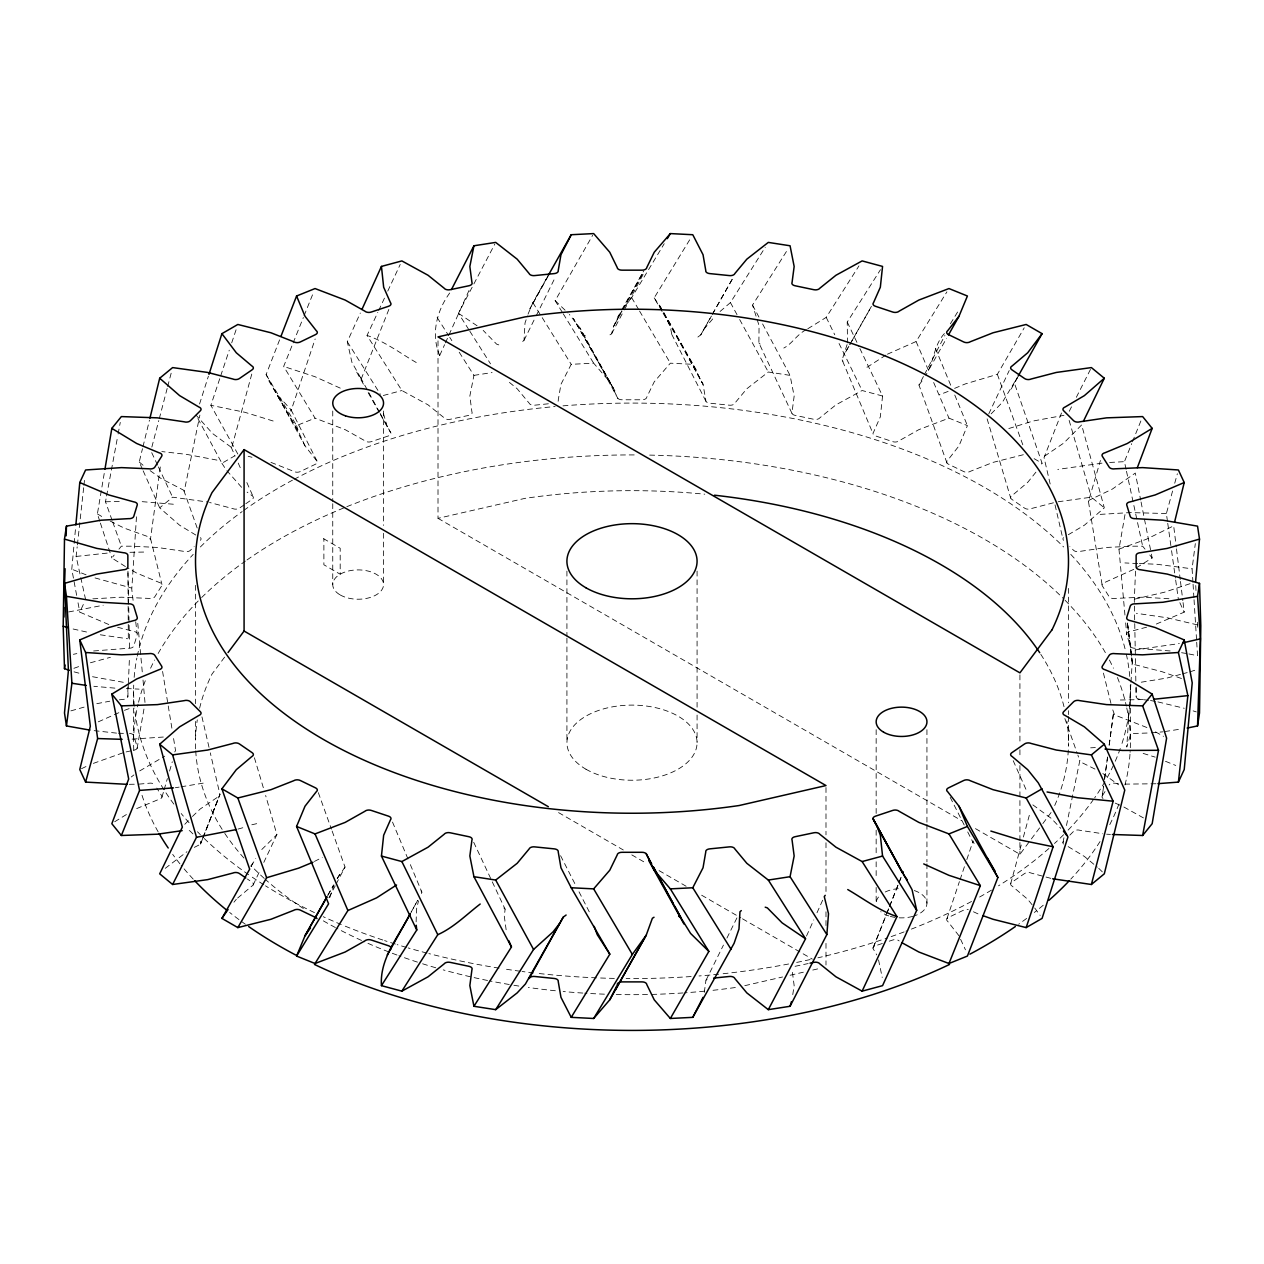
<?xml version="1.0" encoding="UTF-8"?>
<svg xmlns="http://www.w3.org/2000/svg" width="1264" height="1264" viewBox="0 0 1264 1264"><rect width="100%" height="100%" fill="white"/><g stroke="black" fill="none" stroke-linecap="round" stroke-linejoin="round"><path stroke-width="0.75" stroke-dasharray="5 3.75" d="M859.852 348.469L882.556 396.011L880.344 416.82L873.55 432.209A4.693 2.718 0 0 0 875.446 435.89L892.7 441.642A4.693 2.718 0 0 0 899.162 440.741L918.849 429.649L948.964 418.147L967.418 425.605L958.981 445.876L947.668 460.349A4.693 2.718 0 0 0 948.427 464.172L963.689 471.551A4.693 2.718 0 0 0 970.325 471.33L993.046 462.387L1024.44 454.44M416.125 921.851L416.52 909.164L418.526 900.805M847.48 342.907L847.243 322.051L880.471 269.69M119.369 699.829L123.287 699.371A4.693 2.718 0 0 0 127.854 696.575L128.328 684.835M128.407 682.876L129.449 657.438M1135.514 571.138L1134.298 600.495L1135.878 682.86M136.48 516.802L131.772 589.387L133.384 602.723M1130.838 684.266L1126.761 747.04L1130.221 735.711A4.693 2.718 0 0 1 1135.546 733.42L1149.418 732.962M1130.964 682.291L1132.228 662.684L1127.441 623.089M110.221 521.068L123.951 528.004L149.389 537.137L150.384 539.791L160.623 464.536M279.581 339.874L266.119 374.602L276.911 394.479L291.036 409.726L290.91 411.132L315.163 338.989M522.711 341.47L524.039 340.285L525.018 322.999L527.451 315.889M974.086 843.578L973.09 840.923L965.633 863.122M76.646 595.344L71.779 569.211L75.682 526.835M85.604 599.578L76.124 556.444L77.167 546.838M77.388 544.91L83.708 487.272M83.914 485.344L84.546 479.577M1192.947 582.325L1192.094 568.816L1195.317 543.599M1103.014 798.469A4.693 2.718 0 0 1 1102.334 795.783L1103.646 786.082L1102.05 797.173M1104.704 778.308L1107.58 756.946M1109.16 745.286L1113.616 712.28L1108.97 746.692M1104.452 779.698L1107.643 756.393M792.765 994.61L794.155 985.588L792.086 969.741M99.793 521.242L97.391 513.911L104.612 471.14M137.097 748.446L144.033 708.63M1124.96 615.062L1118.972 549.129L1125.576 511.209M449.7 293.011C436.665 310.897 430.661 334.549 439.73 355.453L438.782 356.748M112.101 520.278L105.497 501.761L106.223 497.89M106.571 495.962L117.757 435.938M118.105 434.01L120.27 422.381M944.398 333.57C933.48 345.388 934.159 362.136 925.769 375.234M197.168 528.004L184.181 491.443L199.886 415.098M1062.929 842.693L1064.114 836.958M1066.468 825.518L1079.819 760.612L1077.876 755.129M847.085 344.566L842.124 359.908L872.982 433.568M142.374 469.055L139.23 462.008L142.484 448.688M142.958 446.777L149.468 420.122M704.285 992.351L705.77 981.559A4.693 2.718 0 0 1 709.736 978.478M151.854 447.077L158.774 420.58M159.28 418.684L167.18 388.411M167.67 386.515L171.635 371.363M251.773 374.065L231.454 448.594L231.154 447.203L212.668 433.599L196.046 415.098M1010.71 883.583L1021.375 844.463M1023.398 837.005L1030.002 812.784M1167.478 521.353L1166.372 513.532L1172.644 490.811M1174.73 483.227L1177.353 473.763M203.172 837.337L219.952 794.456L200.502 844.052L219.952 794.456L210.298 752.838M421.481 893.537L421.876 892.163L409.078 861.606M1061.507 412.98L1044.048 457.6L1050.194 484.096M161.95 797.173L163.577 791.596M164.115 789.731L167.385 778.545M169.566 771.087L172.299 761.781M1102.05 584.489L1088.446 501.476L1100.423 460.475M459.211 352.229L473.937 375.376L469.845 396.074L471.914 411.922A4.693 2.718 0 0 1 468.928 415.35L450.221 419.285A4.693 2.718 0 0 1 444.106 417.768L428.054 404.859L401.873 390.513L367.034 335.45L377.81 312.382M199.57 403.99L208.386 376.23M237.837 454.06L210.867 405.302L220.062 377.746M220.679 375.898L229.258 350.191M231.707 342.844L236.621 328.15M946.973 918.628L959.408 881.624M960.04 879.776L965.001 864.971M329.825 897.487L334.028 885.037M528.052 314.12L532.887 302.665L547.265 277.179M201.071 842.693L202.477 839.122M609.975 334.834L611.618 333.807L613.451 326.697L620.656 311.781M873.677 946.736L888.829 908.389M889.556 906.557L902.022 875.02M388.854 309.427L360.73 380.211L361.267 378.837L351.945 362.405L347.3 341.738L360.303 313.045M872.982 948.095L886.048 915.231M886.775 913.398L888.94 907.915M889.666 906.098L898.372 884.184M899.099 882.367L902.006 875.051M380.18 413.407L390.45 432.209A4.693 2.718 0 0 1 388.554 435.89L371.3 441.642A4.693 2.718 0 0 1 364.838 440.741L345.151 429.649L315.036 418.147L283.657 366.434L292.411 344.693M293.137 342.892L303.36 317.533M304.087 315.716L313.583 292.174M1126.082 469.339L1124.423 461.66L1131.707 443.632M1132.433 441.831L1141.187 420.185M439.73 355.453L444.58 344.693M445.386 342.892L470.429 287.307M806.495 936.071L813.763 919.923M817.002 912.75L823.464 898.404M108.799 624.527L79.774 612.139L84.151 602.707M378.647 310.612L384.446 298.178M387.764 291.083L400.214 264.46M253.148 884.99L260.526 869.348M263.797 862.411L276.895 834.619L265.645 795.483M988.732 413.976L1009.209 370.557M524.039 340.285L535.336 317.485M536.205 315.731L555.338 277.164M706.055 980.153L723.45 945.093M726.926 938.078L738.223 915.294M1069.265 411.29L1071.919 406.044M1076.343 397.307L1090.5 369.325M251.22 866.124L255.77 858.556M991.15 413.849L1002.226 402.521L1017.093 377.904L1014.328 382.897L1042.089 463.272L1040.177 466.242M328.924 897.803L335.197 885.843M336.082 884.136L345.025 867.041L332.116 831.001M946.973 463.035L918.975 385.014L923.447 376.467M924.332 374.76L944.903 335.466M468.802 329.604L458.453 313.298L494.793 244.142M611.618 333.807L623.421 311.592M624.321 309.885L644.277 272.297M621.809 311.355L613.451 326.697L621.983 311.118M622.741 309.648L643.186 272.108M697.886 337.046L700.762 334.897L711.49 315.779M622.931 309.38L643.803 271.286M1011.216 388.996L1017.757 377.083M547.754 276.453L529.885 308.779L548.149 276.058M411.132 912.181L417.72 900.316L411.021 912.292M250.904 866.425L252.784 863.075M337.33 878.433L345.025 867.041M327.724 895.465L333.412 885.385M337.188 878.654L340.032 873.614M621.619 310.075L643.676 270.954M327.945 895.117L333.68 884.958M700.762 334.897L711.427 316.063M712.39 314.341L732.741 278.38M929.372 368.804L946.562 338.31M712.454 314.072L732.757 278.317M848.902 346.178L845.063 352.94L850.767 342.876M849.866 344.487L870.991 307.278M851.715 341.201L871.654 305.967M562.243 312.176L555.149 300.658L592.69 235.262M954.62 388.364L965.301 383.924L997.359 374.334L1024.235 327.803M624.843 306.362L631.652 297.64L664.232 243.699M174.748 751.922L175.554 750.595L173.342 737.086M662.099 311.513L654.183 297.893L690.76 238.043M918.975 385.014L923.968 378.442M1088.446 501.476L1089.252 500.149L1112.304 489.105L1135.309 473.052L1140.681 500.07M950.402 323.774L959.408 309.08M882.556 396.011L862.127 390.513L835.946 404.859L819.894 417.768A4.693 2.718 0 0 1 813.779 419.285L795.072 415.35A4.693 2.718 0 0 1 792.086 411.922L794.155 396.074L790.063 375.376L768.307 372.011L746.834 388.759L734.905 403.074A4.693 2.718 0 0 1 729.344 405.191L709.736 403.184A4.693 2.718 0 0 1 705.77 400.103L703.037 384.303L692.783 364.316L670.347 363.179L654.231 381.839L646.789 397.133A4.693 2.718 0 0 1 641.954 399.772L622.046 399.772A4.693 2.718 0 0 1 617.211 397.133L609.769 381.839L593.653 363.179L571.217 364.316L560.963 384.303L558.23 400.103A4.693 2.718 0 0 1 557.945 401.51M887.423 354.189L916.1 341.533L946.91 291.858M720.085 311.465L730.434 302.586L765.241 247.286M1102.334 795.783L1106.237 789.605M791.943 413.328L758.89 342.892L759.064 325.591L752.538 305.098L787.978 249.071M807.791 328.751L826.214 317.375L858.951 265.898M617.78 316.885L623.831 307.863M224.597 657.169L211.989 674.091A436.491 252.01 0 0 0 199.601 708.251M975.46 828.631L1019.922 854.29L1030.239 840.465M1031.377 838.933L1041.694 825.092M1042.847 823.559L1052.011 811.251M703.764 329.398L714.887 316.427M233.951 902.212L236.305 899.289M1035.927 472.151L1027.695 482.374L1012.195 495.504A4.693 2.718 0 0 0 1011.8 499.327L1024.598 508.144A4.693 2.718 0 0 0 1031.203 508.586L1056.277 502.045M125.405 566.556L111.832 557.961L114.218 555.022M118.974 549.129L121.36 546.174L132.372 546.206L157.384 547.454L184.054 551.373A4.693 2.718 0 0 0 190.422 550.282L194.15 546.538M184.797 824.302L191.117 817.729M261.774 849.534L276.895 834.619M1118.972 549.129L1146.179 539.349L1173.671 525.84L1176.263 546.933M1069.85 835.125L1073.578 831.38A4.693 2.718 0 0 1 1079.946 830.29L1102.793 833.75M1044.443 456.225L1063.814 443.032L1081.652 424.909L1104.309 507.844L1084.386 525.224L1065.157 536.584M192.412 816.481L200.186 809.023L219.557 795.846M237.632 898.056L251.805 886.159A4.693 2.718 0 0 0 252.2 882.335L247.396 879.033M165.252 868.336L186.946 851.731M195.841 535.051L179.614 525.224L159.691 507.844L172.615 497.179L207.723 502.045M131.298 776.965L133.921 774.911M1134.709 599.12L1164.444 592.216L1191.92 583.067M244.205 504.842L239.402 508.144A4.693 2.718 0 0 1 232.797 508.586L209.54 502.472M245.801 503.736L252.2 499.327A4.693 2.718 0 0 0 251.805 495.504L247.128 492.123M114.676 821.758L127.016 814.174M1151.409 554.106L1152.168 557.961L1135.372 568.421M139.719 770.914L164.731 756.172M806.29 329.746C797.331 333.901 792.228 343.792 783.806 348.042M885.89 355.105L867.436 367.066L865.113 367.492M1133.761 569.353L1104.973 582.356A4.693 2.718 0 0 0 1102.334 585.88L1109.144 596.687A4.693 2.718 0 0 0 1115.085 598.409L1142.53 597.208L1171.159 598.852M197.895 418.542L221.911 463.272L234.662 455.909M948.111 391.413L939.326 394.779M314.42 861.432L322.257 857.466M194.34 847.37L198.843 845.079A4.693 2.718 0 0 0 200.376 841.35M1135.167 649.917L1179.312 643.566M81.465 768.717L86.552 766.268M1183.057 602.549L1184.226 612.139L1155.201 624.527M98.292 721.839L122.782 710.937M136.686 808.581L159.027 799.306A4.693 2.718 0 0 0 161.666 795.783L156.799 788.072M93.378 763.377L124.267 752.349M266.119 374.602L296.582 425.605L315.036 418.147M73.912 668.293L81.244 665.717M1008.814 428.528L1033.051 421.023L1063.94 415.319M251.82 824.776L259.784 822.959M124.425 710.336L131.045 707.935M143.669 552.068L129.165 552.305M1120.331 700.003L1144.584 699.545M882.351 943.481L875.446 945.772A4.693 2.718 0 0 0 873.55 949.454L876.742 954.92M889.256 941.174L892.7 940.021A4.693 2.718 0 0 1 899.162 940.922M70.879 710.874L85.431 706.734M1189.945 671.848L1197.909 669.225M90.408 662.778L110.395 657.312M1146.606 627.197L1130.411 631.415A4.693 2.718 0 0 0 1126.761 634.623L1130.221 645.951A4.693 2.718 0 0 0 1135.546 648.242L1170.385 650.976M237.98 829.089L244.995 827.13M383.308 395.506L401.873 390.513M1180.465 674.407L1167.193 677.994L1140.713 682.291M1182.361 673.902L1188.049 672.353M68.683 611.95L103.19 605.251M438.008 340.853L438.008 518.335L524.876 498.379A436.491 252.01 0 0 1 704.743 494.192M744.796 985.667L782.558 976.977M790.111 975.255L803.335 972.206M812.768 970.041L820.32 968.303M126.131 751.922L131.725 750.658M173.342 504.225L141.6 501.618M1090.658 747.83L1095.351 747.577M795.072 966.312L808.17 963.563M73.375 654.31L76.835 653.599M96.807 703.669L109.778 701.204M175.38 787.725L179.14 787.109M181.005 786.808L206.206 782.653M93.615 650.976L128.454 648.242A4.693 2.718 0 0 0 133.779 645.951L137.239 634.623A4.693 2.718 0 0 0 133.589 631.415L117.394 627.197M1164.792 731.556L1181.571 728.949M473.937 375.376L492.075 372.564M1058.142 501.761L1091.385 497.179L1104.309 507.844M76.124 556.444L107.803 553.032M216.934 460.096L186.472 454.345L161.824 451.58M548.371 403.785L534.656 405.191A4.693 2.718 0 0 1 529.095 403.074L517.166 388.759L507.069 380.464M92.841 598.852L121.47 597.208L148.915 598.409A4.693 2.718 0 0 0 154.856 596.687L161.666 585.88A4.693 2.718 0 0 0 159.027 582.356L136.686 573.082L127.016 567.489M1101.987 463.145L1057.794 469.418M1109.618 462.466L1124.423 461.66M139.024 784.122L148.915 783.253A4.693 2.718 0 0 1 154.856 784.976M1151.346 732.804L1162.927 731.84M163.325 737.038L127.885 739.408M1155.991 783.759L1124.976 784.122M105.497 501.761L122.276 501.429M1137.695 563.554L1124.897 562.938M126.305 688.517L139.103 689.133M129.276 784.312L135.122 784.201M273.15 421.007L244.868 412.285L210.867 405.302M1145.026 549.129L1142.64 546.174L1131.628 546.206L1106.616 547.454L1079.946 551.373A4.693 2.718 0 0 1 1073.578 550.282L1069.85 546.538M118.453 733.278L125.12 733.373M1139.354 563.507L1156.86 564.265L1192.094 568.816M114.913 688.137L93.868 686.289M1106.616 834.208L1110.456 834.398M1166.372 513.532L1130.316 512.584L1098.432 514.48M116.525 733.12L91.751 730.387M1118.387 783.554L1115.085 783.253A4.693 2.718 0 0 0 1109.144 784.976M340.269 388.143L315.036 376.719L283.657 366.434M1148.549 700.288L1140.713 699.371A4.693 2.718 0 0 1 1136.146 696.575L1135.925 684.819M123.287 682.291L91.119 676.461M100.314 634.797L127.617 638.747M1181.571 652.714L1187.165 653.599M1150.524 700.509L1156.086 701.567M1157.935 701.915L1184.257 708.282M416.251 362.515C400.419 353.32 384.951 341.485 367.034 335.45M1188.903 653.946L1197.545 655.732L1196.692 642.207M73.122 628.998L89.317 632.632M1050.842 878.354L1031.203 873.076A4.693 2.718 0 0 0 1024.598 873.519L1011.8 882.335A4.693 2.718 0 0 0 1012.195 886.159L1027.695 899.289L1033.573 906.588M248.171 456.272L251.978 457.284M74.055 671.848L79.743 673.38M1197.498 624.906L1167.478 617.827L1136.383 613.309M1143.162 753.407L1155.201 757.136M498.79 344.882L496.673 344.187L483.18 330.394M1193.121 710.874L1196.313 711.916M1181.492 678.515L1161.806 671.626L1132.544 664.074L1127.377 622.615M86.078 574.804L71.779 569.211M95.037 577.932L131.456 587.997M270.954 462.387L293.675 471.33A4.693 2.718 0 0 0 300.311 471.551L315.573 464.172A4.693 2.718 0 0 0 316.332 460.349L305.019 445.876L276.911 394.479L298.557 431.861L305.019 445.876M1165.487 761.291L1175.757 765.463M1115.243 803.098L1122.148 806.227M1123.87 807.017L1143.43 817.903M973.454 911.771L978.131 913.935M585.374 335.797L583.494 334.913L580.018 328.024L569.353 314.404M1146.906 727.527L1114.611 714.918L1112.13 708.14M1155.501 731.872L1163.544 736.343M1068.159 846.611L1084.386 856.439L1097.31 867.151M1094.987 769.081L1080.546 761.955L1079.819 760.612M1034.126 458.674L1042.089 463.272M438.008 518.335L961.793 820.731M323.394 538.575L340.19 548.276L340.19 574.204L323.884 564.787L323.884 538.859M558.562 812.61L623.294 849.977M631.81 854.891L645.43 862.759M659.065 870.627L686.32 886.364M701.646 895.212L740.815 917.838M742.521 918.817L812.357 959.139M97.391 513.911L103.522 517.545M458.453 313.298L477.113 325.796M664.042 312.856L670.441 327.329L671.8 334.47L673.38 335.529M1102.84 773.505L1118.577 784.802M150.147 470.666L161.16 478.566L183.454 490.1L184.181 491.443M1032.846 804.868L1051.332 818.456L1060.749 828.347M139.23 462.008L144.191 466.211M555.149 300.658L568.01 312.998M241.598 487.304L226.904 470.698M758.89 342.892L760.122 344.092M503.878 907.963L505.11 909.179L504.304 916.337L506.422 931.837M1098.748 868.336L1102.919 872.444M192.902 833.877L190.422 831.38A4.693 2.718 0 0 0 186.408 829.958M1149.782 555.022L1152.168 557.961M1034.742 908.042L1040.177 915.42M654.183 297.893L663.126 311.339M958.981 935.787L947.668 921.314A4.693 2.718 0 0 1 948.427 917.49L963.689 910.112A4.693 2.718 0 0 1 968.287 909.559M842.124 359.908L842.977 361.22M421.023 890.836L421.876 892.163M221.911 463.272L225.735 469.228M469.829 331.231L490.527 363.858M437.139 317.517L448.704 335.703M449.747 337.346L451.848 340.664M347.3 341.738L380.417 394.368M532.887 302.665L541.166 316M542.209 317.659L571.217 364.316M563.254 313.82L593.653 363.179M631.652 297.64L638.604 309.411M639.584 311.086L670.347 363.179M380.575 414.797L390.45 432.209M268.821 380.764L298.557 431.861L296.582 425.605M663.094 313.219L692.783 364.316M609.769 381.839L573.414 318.623L615.236 391.461L580.018 328.024M696.496 370.305L658.591 303.723L703.037 384.303L666.76 317.422M356.717 372.153L364.348 385.804M368.172 392.63L379.627 413.091M360.54 377.494L379.232 411.685M730.434 302.586L738.745 317.833M739.661 319.523L768.307 372.011M582.641 333.585L617.906 398.476M752.538 305.098L758.953 317.09M762.603 323.947L790.063 375.376M671.8 334.47L706.055 401.51M560.584 855.712L575.515 884.942M579.023 891.815L590.446 914.156M950.196 797.347L964.211 825.029M967.718 831.949L972.964 842.33M291.036 409.726L317.296 461.644M826.214 317.375L834.761 334.786M839.043 343.492L862.127 390.513M847.243 322.051L859.014 346.715M473.7 842.266L505.11 909.179M151.712 452.654L157.558 465.12M158.395 466.906L172.615 497.179M1179.849 602.707L1184.226 612.139M960.608 939.294L965.443 949.801M143.164 470.824L159.691 507.844M1013.207 760.691L1027.348 792.496M231.154 447.203L235.088 456.035M238.217 463.098L241.361 470.176M246.859 482.548L253.148 496.673M916.1 341.533L929.862 373.607M933.669 382.518L948.964 418.147M392.519 822.09L408.335 859.82M935.392 348.248L951.776 387.827M954.762 395.032L967.418 425.605M878.543 959.882L882.225 977.483M387.258 426.742L382.85 411.4M997.359 374.334L1022.813 444.802M318.338 792.67L331.452 829.168M112.765 522.127L121.36 546.174M1064.873 718.584L1077.228 753.312M100.393 523.091L111.832 557.961M987.121 418.858L1010.71 498.079M254.412 757.768L263.402 787.946M1069.139 420.406L1091.385 497.179M1103.425 673.112L1111.672 706.307M150.495 538.385L161.95 584.489M1055.029 504.905L1062.929 538.97M201.956 716.878L209.856 750.942M1126.493 471.267L1142.64 546.174M1141.06 501.998L1151.014 552.178M78.036 602.802L79.774 612.139M162.582 671.437L172.078 729.36M1167.746 523.312L1171.301 548.734M1171.57 550.677L1175.394 578.059M1175.662 580.018L1178.396 599.578M1127.488 623.263L1131.58 656.3M1131.817 658.244L1132.544 664.074M1176.484 548.845L1180.244 579.528M1180.481 581.456L1182.82 600.637M135.706 621.793L137.097 633.217M1125.671 622.899L1126.761 634.623M137.776 623.31L142.295 672.195M143.022 680.016L145.028 702.942M1193.074 584.268L1193.911 597.793M1194.038 599.721L1196.581 640.279M1195.76 585.532L1196.013 591.331M1197.419 622.283L1197.672 628.082M127.98 572.892L129.702 651.56M127.948 571.233L128.233 622.773M128.249 624.353L128.343 640.09M1136.146 687L1136.146 696.575M1130.395 690.839L1130.395 706.197M1130.395 708.109L1130.395 742.663M1068.443 588.392L1068.443 702.768M1068.443 710.668L1068.443 714.602M1068.443 716.577L1068.443 746.155A436.491 252.01 0 0 0 1066.863 721.001M1019.922 674.834L1019.922 741.889M1019.922 749.773L1019.922 757.657M1019.922 765.557L1019.922 840.497M1019.922 842.456L1019.922 854.29M926.939 729.676L926.939 822.374M926.939 824.333L926.939 861.811M926.939 863.786L926.939 903.223M876.157 729.676L876.157 814.474M876.157 830.258L876.157 853.927M876.157 861.811L876.157 877.595M876.157 887.454L876.157 903.223A25.391 14.662 0 0 1 879.554 895.892M825.992 787.535L825.992 834.872M825.992 842.756L825.992 894.027M825.992 911.786L825.992 925.58M825.992 943.339L825.992 965.032M697.08 571.091L697.08 707.176M697.08 715.061L697.08 742.663M566.92 571.091L566.92 636.171M566.92 638.146L566.92 742.663M383.545 411.021L383.545 525.397M383.545 533.282L383.545 584.568M332.748 411.021L332.748 501.729M332.748 503.704L332.748 584.568M195.557 585.358L195.557 703.685M195.557 721.428L195.557 739.187M133.605 690.839L133.605 706.197M133.605 708.109L133.605 742.663M127.854 687L127.854 696.575M133.589 750.247A4.693 2.718 0 0 0 137.239 747.04L133.779 735.711A4.693 2.718 0 0 0 128.454 733.42M200.502 537.611A4.693 2.718 0 0 1 200.376 540.313M1063.624 540.313A4.693 2.718 0 0 1 1063.498 537.611M1063.498 844.052A4.693 2.718 0 0 1 1063.624 841.35M1130.285 685.088A498.395 287.75 0 0 1 1129.984 702.342M1129.842 704.269A498.395 287.75 0 0 1 1120.947 746.566M1120.283 748.462A498.395 287.75 0 0 1 1115.085 761.607M1113.41 765.305A498.395 287.75 0 0 1 1105.858 779.999M1104.926 781.626A498.395 287.75 0 0 1 1094.703 797.758M1093.581 799.354A498.395 287.75 0 0 1 1066.516 831.759M1063.624 834.698A498.395 287.75 0 0 1 1054.46 843.499M1048.946 848.46A498.395 287.75 0 0 1 998.497 885.827M991.513 890.109A498.395 287.75 0 0 1 978.052 897.898M971.558 901.453A498.395 287.75 0 0 1 905.956 931.205M904.076 931.916A498.395 287.75 0 0 1 885.037 938.725M881.198 940.021A498.395 287.75 0 0 1 817.903 957.812M810.145 959.566A498.395 287.75 0 0 1 796.478 962.457M788.625 963.99A498.395 287.75 0 0 1 720.606 973.991M718.647 974.196A498.395 287.75 0 0 1 699.024 975.966M691.139 976.535A498.395 287.75 0 0 1 626.122 978.557M614.336 978.399A498.395 287.75 0 0 1 598.551 977.925M596.576 977.846A498.395 287.75 0 0 1 535.604 973.138M533.661 972.917A498.395 287.75 0 0 1 522.064 971.495M520.152 971.226A498.395 287.75 0 0 1 503.009 968.761M499.059 968.145A498.395 287.75 0 0 1 428.844 953.577M426.948 953.088A498.395 287.75 0 0 1 408.193 947.937M406.344 947.384A498.395 287.75 0 0 1 397.18 944.635M395.363 944.066A498.395 287.75 0 0 1 384.588 940.606M382.802 940.021A498.395 287.75 0 0 1 343.144 925.327M341.312 924.569A498.395 287.75 0 0 1 323.236 916.7M314.452 912.608A498.395 287.75 0 0 1 265.503 885.827M263.781 884.737A498.395 287.75 0 0 1 250.288 875.841M248.645 874.704A498.395 287.75 0 0 1 204.231 838.49M200.376 834.698A498.395 287.75 0 0 1 197.484 831.759M189.079 822.753A498.395 287.75 0 0 1 181.194 813.526M173.863 804.125A498.395 287.75 0 0 1 164.999 791.343M163.972 789.716A498.395 287.75 0 0 1 134.505 708.124M134.316 706.197A498.395 287.75 0 0 1 133.715 685.088M134.158 677.393A498.395 287.75 0 0 1 136.844 658.086M137.239 656.158A498.395 287.75 0 0 1 193.218 554.375M200.376 546.964A498.395 287.75 0 0 1 242.151 511.572M243.762 510.403A498.395 287.75 0 0 1 292.442 480.209M294.085 479.325A498.395 287.75 0 0 1 555.149 406.534M563.001 405.855A498.395 287.75 0 0 1 1063.624 546.964M1070.782 554.375A498.395 287.75 0 0 1 1125.908 652.303M1126.335 654.231A498.395 287.75 0 0 1 1129.842 677.393M1129.984 754.181A498.395 287.75 0 0 1 1124.96 785.039M1118.909 804.078A498.395 287.75 0 0 1 1109.397 825.313M1100.028 841.555A498.395 287.75 0 0 1 1070.782 879.128M1043.242 905.229A498.395 287.75 0 0 1 1034.331 912.482M1026.621 918.422A498.395 287.75 0 0 1 1018.626 924.253M245.374 924.253A498.395 287.75 0 0 1 240.555 920.761M238.959 919.592A498.395 287.75 0 0 1 229.669 912.482M193.218 879.128A498.395 287.75 0 0 1 181.194 865.366M179.93 863.818A498.395 287.75 0 0 1 172.694 854.369M158.142 831.838A498.395 287.75 0 0 1 141.205 792.702M133.794 750.326A498.395 287.75 0 0 1 138.092 704.143M138.566 702.231A498.395 287.75 0 0 1 146.561 677.504M150.59 668.198A498.395 287.75 0 0 1 154.603 660.029M158.142 653.504A498.395 287.75 0 0 1 200.376 598.804M201.655 597.54A498.395 287.75 0 0 1 245.374 561.09M247.001 559.952A498.395 287.75 0 0 1 344.993 507.433M346.842 506.674A498.395 287.75 0 0 1 635.918 454.929M649.664 455.103A498.395 287.75 0 0 1 1063.624 598.804M1065.078 600.274A498.395 287.75 0 0 1 1105.858 653.504M1109.397 660.029A498.395 287.75 0 0 1 1113.41 668.198M1117.439 677.504A498.395 287.75 0 0 1 1126.335 706.07M1126.761 707.998A498.395 287.75 0 0 1 1130.111 752.254M1068.301 749.994A436.491 252.01 0 0 1 1054.618 805.689M735.332 987.516A436.491 252.01 0 0 1 712.311 990.376M704.538 991.166A436.491 252.01 0 0 1 684.946 992.809M682.971 992.951A436.491 252.01 0 0 1 649.475 994.468M647.5 994.515A436.491 252.01 0 0 1 616.2 994.515M604.429 994.168A436.491 252.01 0 0 1 584.758 993.188M582.799 993.062A436.491 252.01 0 0 1 563.159 991.513M555.354 990.755A436.491 252.01 0 0 1 528.336 987.468M518.84 986.062A436.491 252.01 0 0 1 513.2 985.162M509.25 984.498A436.491 252.01 0 0 1 489.531 980.88M487.572 980.485A436.491 252.01 0 0 1 443.237 969.883M435.764 967.766A436.491 252.01 0 0 1 419.253 962.71M417.452 962.125A436.491 252.01 0 0 1 398.887 955.726M396.959 955.015A436.491 252.01 0 0 1 363.321 941.269M361.52 940.448A436.491 252.01 0 0 1 337.061 928.44M335.371 927.539A436.491 252.01 0 0 1 320.693 919.307M303.36 908.516A436.491 252.01 0 0 1 265.693 879.697M264.271 878.433A436.491 252.01 0 0 1 250.999 865.635M243.952 858.051A436.491 252.01 0 0 1 223.191 830.985M222.148 829.358A436.491 252.01 0 0 1 195.73 750.753M195.636 748.809A436.491 252.01 0 0 1 197.295 719.88M1040.809 654.357A436.491 252.01 0 0 1 1064.193 707.429M914.251 890.535A25.391 14.662 0 0 1 914.251 915.926M912.782 916.368A25.391 14.662 0 0 1 898.23 917.759M894.975 917.395A25.391 14.662 0 0 1 890.314 916.368M888.845 915.926A25.391 14.662 0 0 1 880.739 911.628M885.227 891.989A25.391 14.662 0 0 1 898.23 888.687M585.99 769.239A65.08 37.572 0 0 0 694.852 752.396A65.08 37.572 0 0 0 615.157 706.386A65.08 37.572 0 0 0 585.99 769.239M340.19 594.933A25.391 14.662 0 0 0 382.676 588.36A25.391 14.662 0 0 0 351.582 570.396A25.391 14.662 0 0 0 340.19 594.933"/><path stroke-width="1.5" d="M566.114 915.025L563.238 917.158L525.461 983.961L517.166 992.904L495.693 1009.652L473.937 1006.286L469.845 985.588L471.914 969.741A4.693 2.718 0 0 0 468.928 966.312L450.221 962.378A4.693 2.718 0 0 0 444.106 963.895L428.054 976.803L401.873 991.15L381.444 985.651L416.757 930.004L381.444 856.06L383.656 835.251L390.45 819.862A4.693 2.718 0 0 0 388.554 816.181L371.3 810.429A4.693 2.718 0 0 0 364.838 811.314L345.151 822.406L315.036 833.924L296.582 826.451L305.019 806.195L316.332 791.706A4.693 2.718 0 0 0 315.573 787.899L300.311 780.504A4.693 2.718 0 0 0 293.675 780.741L270.954 789.684L237.837 797.995L221.911 788.799L236.305 769.681L251.805 756.567A4.693 2.718 0 0 0 252.2 752.728L239.402 743.927A4.693 2.718 0 0 0 232.797 743.485L207.723 750.026L172.615 754.892L159.691 744.227L179.614 726.847L198.843 715.487A4.693 2.718 0 0 0 200.376 711.743L190.422 701.789A4.693 2.718 0 0 0 184.054 700.683L157.384 704.617L121.36 705.881L111.832 694.094L136.686 678.973L159.027 669.715A4.693 2.718 0 0 0 161.666 666.191L154.856 655.384A4.693 2.718 0 0 0 148.915 653.662L121.47 654.847L85.604 652.493L79.774 639.932L108.799 627.529L133.589 620.64A4.693 2.718 0 0 0 137.239 617.432L133.779 606.12A4.693 2.718 0 0 0 128.454 603.829L101.073 602.249L66.455 596.324L64.496 583.368L96.807 574.077L123.287 569.78A4.693 2.718 0 0 0 127.854 566.983L127.854 555.481A4.693 2.718 0 0 0 123.287 552.7L96.807 548.402L64.496 539.096L66.455 526.14L101.073 520.215L128.454 518.651A4.693 2.718 0 0 0 133.779 516.36L137.239 505.031A4.693 2.718 0 0 0 133.589 501.824L108.799 494.935L79.774 482.532L85.604 469.971L121.47 467.617L148.915 468.802A4.693 2.718 0 0 0 154.856 467.08L161.666 456.288A4.693 2.718 0 0 0 159.027 452.765L136.686 443.49L111.832 428.37L121.36 416.583L157.384 417.847L184.054 421.781A4.693 2.718 0 0 0 190.422 420.675L200.376 410.721A4.693 2.718 0 0 0 198.843 406.992L179.614 395.616L159.691 378.236L172.615 367.587L207.723 372.453L232.797 378.995A4.693 2.718 0 0 0 239.402 378.536L252.2 369.736A4.693 2.718 0 0 0 251.805 365.912L236.305 352.782L221.911 333.664L237.837 324.469L270.954 332.78L293.675 341.738A4.693 2.718 0 0 0 300.311 341.959L315.573 334.565A4.693 2.718 0 0 0 316.332 330.757L305.019 316.284L296.582 296.013L315.036 288.555L345.151 300.058L364.838 311.149A4.693 2.718 0 0 0 371.3 312.034L388.554 306.283A4.693 2.718 0 0 0 390.45 302.617L383.656 287.212L381.444 266.42L401.873 260.921L428.054 275.268L444.106 288.16A4.693 2.718 0 0 0 450.221 289.693L468.928 285.759A4.693 2.718 0 0 0 471.914 282.33L469.845 266.483L473.937 245.769L495.693 242.404L517.166 259.167L529.095 273.482A4.693 2.718 0 0 0 534.656 275.584L554.264 273.593A4.693 2.718 0 0 0 558.23 270.512L560.963 254.712L571.217 234.725L593.653 233.587L609.769 252.247L617.211 267.526A4.693 2.718 0 0 0 622.046 270.164L641.954 270.164A4.693 2.718 0 0 0 646.789 267.526L654.231 252.247L670.347 233.587L692.783 234.725L703.037 254.712L705.77 270.512A4.693 2.718 0 0 0 709.736 273.593L729.344 275.584A4.693 2.718 0 0 0 734.905 273.482L746.834 259.167L768.307 242.404L790.063 245.769L794.155 266.483L792.086 282.33A4.693 2.718 0 0 0 795.072 285.759L813.779 289.693A4.693 2.718 0 0 0 819.894 288.16L835.946 275.268L862.127 260.921L882.556 266.42L880.344 287.212L873.55 302.617A4.693 2.718 0 0 0 875.446 306.283L892.7 312.034A4.693 2.718 0 0 0 899.162 311.149L918.849 300.058L948.964 288.555L967.418 296.013L958.981 316.284L948.474 334.913M381.444 985.651C379.563 958.46 398.555 936.829 410.073 913.998M69.283 670.268L64.496 668.703L63.2 626.233L64.496 539.096M63.816 607.415L63.895 617.085M64.575 584.189L65.08 568.721M66.139 535.81L66.455 526.14M1187.165 728.064L1197.545 725.931L1200.373 638.841L1197.545 596.324L1199.504 583.368L1167.193 574.077L1140.713 569.78A4.693 2.718 0 0 1 1136.146 566.983L1136.146 555.481A4.693 2.718 0 0 1 1140.713 552.7L1167.193 548.402L1199.504 539.096L1197.545 526.14L1162.927 520.215L1135.546 518.651A4.693 2.718 0 0 1 1130.221 516.36L1126.761 505.031A4.693 2.718 0 0 1 1130.411 501.824L1155.201 494.935L1184.226 482.532L1178.396 469.971L1142.53 467.617L1115.085 468.802A4.693 2.718 0 0 1 1109.144 467.08L1102.334 456.288A4.693 2.718 0 0 1 1104.973 452.765L1127.314 443.49L1152.168 428.37L1142.64 416.583L1106.616 417.847L1079.946 421.781A4.693 2.718 0 0 1 1073.578 420.675L1063.624 410.721A4.693 2.718 0 0 1 1065.157 406.992L1084.386 395.616L1104.309 378.236L1091.385 367.587L1056.277 372.453L1031.203 378.995A4.693 2.718 0 0 1 1024.598 378.536L1011.8 369.736A4.693 2.718 0 0 1 1012.195 365.912L1027.695 352.782L1042.089 333.664L1026.163 324.469L993.046 332.78L970.325 341.738A4.693 2.718 0 0 1 963.689 341.959L948.427 334.565A4.693 2.718 0 0 1 947.668 330.757L958.981 316.284M75.872 524.908L79.774 482.532M1195.586 581.661L1199.504 539.096M1157.919 783.664L1178.396 782.1L1187.876 695.627L1178.396 652.493L1184.226 639.932L1155.201 627.529L1130.411 620.64A4.693 2.718 0 0 1 1126.761 617.432L1130.221 606.12A4.693 2.718 0 0 1 1135.546 603.829L1162.927 602.249L1197.545 596.324M89.886 730.102L66.455 725.931L71.906 683.255L66.455 596.324M64.496 668.703L65.049 664.99M1197.545 725.931L1199.504 712.975L1200.8 625.838L1199.504 583.368M104.944 469.197L111.832 428.37M713.654 978.083L729.344 976.472A4.693 2.718 0 0 1 734.905 978.589L746.834 992.904L768.307 1009.652L790.063 1006.286L826.861 934.554L828.505 913.73L824.27 896.618L825.218 895.323M1112.383 834.493L1142.64 835.488L1158.503 750.295L1142.64 705.881L1152.168 694.094L1127.314 678.973L1104.973 669.715A4.693 2.718 0 0 1 1102.334 666.191L1109.144 655.384A4.693 2.718 0 0 1 1115.085 653.662L1142.53 654.847L1178.396 652.493M149.926 418.226L159.691 378.236M1174.588 522.064L1184.226 482.532M1052.659 878.78L1091.385 884.484L1113.126 801.202L1091.385 754.892L1056.277 750.026L1031.203 743.485A4.693 2.718 0 0 0 1024.598 743.927L1011.8 752.728A4.693 2.718 0 0 0 1012.195 756.567L1027.695 769.681L1038.265 782.827L1067.954 836.973L1042.089 918.391L1026.163 927.602L993.046 919.276L983.108 915.721M127.316 784.344L85.604 782.1L97.628 738.539L85.604 652.493M826.861 934.554L790.063 876.695L794.155 855.981L792.086 840.149A4.693 2.718 0 0 1 795.072 836.721L813.779 832.786A4.693 2.718 0 0 1 819.894 834.303L835.946 847.196L862.127 861.558L896.966 916.621L862.127 991.15L835.946 976.803L819.894 963.895A4.693 2.718 0 0 0 813.779 962.378L810.05 963.168M790.063 1006.286L791.469 1001.594M387.258 954.92L390.45 949.454A4.693 2.718 0 0 0 388.554 945.772L371.3 940.021A4.693 2.718 0 0 0 364.838 940.922L345.151 952.013L315.036 963.516L296.582 956.058L305.019 935.787L326.776 897.14M208.987 374.381L221.911 333.664M1026.163 927.602L1053.133 846.769L1026.163 797.995L993.046 789.684L970.325 780.741A4.693 2.718 0 0 0 963.689 780.504L948.427 787.899A4.693 2.718 0 0 0 947.668 791.706L958.981 806.195L997.881 877.469L967.418 956.058L948.964 963.516L918.849 952.013L901.801 942.644M563.238 917.158L529.095 978.589A4.693 2.718 0 0 1 534.656 976.472L554.264 978.478A4.693 2.718 0 0 1 558.23 981.559L560.963 997.359L571.217 1017.346L593.653 1018.484L609.769 999.824L616.721 985.952M1137.331 467.696L1152.168 428.37M281.003 336.224L296.582 296.013M903.27 871.86L902.733 873.234L872.982 818.487M182.158 830.653L157.384 834.208L121.36 835.488L139.577 790.411L121.36 705.881M948.964 963.516L980.343 885.637L948.964 833.924L918.849 822.406L899.162 811.314A4.693 2.718 0 0 0 892.7 810.429L875.446 816.181A4.693 2.718 0 0 0 873.55 819.862L902.528 872.855M361.931 309.459L381.444 266.42M873.55 819.862L912.055 889.666L916.7 910.333L882.556 985.651L862.127 991.15M1178.396 782.1L1184.226 769.523L1192.221 682.86L1184.226 639.932M703.037 997.359L692.783 1017.346L670.347 1018.484L654.231 999.824L646.789 984.53A4.693 2.718 0 0 0 641.954 981.891L622.046 981.891A4.693 2.718 0 0 0 617.211 984.53M1083.327 421.465L1104.309 378.236M692.783 1017.346L734.115 943.276L738.982 929.056L739.961 911.786L741.289 910.601M159.691 744.227L182.348 827.146L159.691 873.819L172.615 884.484L196.505 837.274L172.615 754.892M451.485 289.519L473.937 245.769M768.307 1009.652L805.547 938.773L768.307 880.06L746.834 863.312L734.905 848.997A4.693 2.718 0 0 0 729.344 846.88L709.736 848.871A4.693 2.718 0 0 0 705.77 851.952L703.037 867.768L692.783 887.755L670.347 888.876L654.231 870.232L646.789 854.938A4.693 2.718 0 0 0 641.954 852.299L622.046 852.299A4.693 2.718 0 0 0 617.211 854.938L609.769 870.232L593.653 888.876L571.217 887.755L560.963 867.768L558.23 851.952A4.693 2.718 0 0 0 554.264 848.871L534.656 846.88A4.693 2.718 0 0 0 529.095 848.997L517.166 863.312L495.693 880.06L473.937 876.695L469.845 855.981L471.914 840.149A4.693 2.718 0 0 0 468.928 836.721L450.221 832.786A4.693 2.718 0 0 0 444.106 834.303L428.054 847.196L401.873 861.558L381.444 856.06M390.45 949.454L410.2 913.872M615.236 990.202L646.22 935.186L652.382 918.264L654.025 917.237M548.213 275.489L571.217 234.725M317.027 918.628A4.693 2.718 0 0 0 315.573 917.49L300.311 910.112A4.693 2.718 0 0 0 293.675 910.333L270.954 919.276L237.837 927.602L221.911 918.391L249.672 869.174L221.911 788.799M326.981 896.808L305.019 935.787L310.454 927.95M609.769 999.824L646.22 935.186L632.348 954.431L593.653 1018.484M1018.168 376.103L1042.089 333.664M670.347 1018.484L708.851 951.413L670.347 888.876M237.837 927.602L266.641 877.722L298.699 868.131L312.951 862.222M667.281 238.643L670.347 233.587M571.217 1017.346L609.817 954.178L571.217 887.755M296.582 956.058L328.608 903.807L296.582 826.451M315.036 963.516L347.9 910.538L376.577 897.867L396.564 884.99M495.693 1009.652L533.566 949.469L553.016 931.916L560.236 922.673M473.937 1006.286L511.462 946.973L508.871 940.779M401.873 991.15L437.786 934.696C453.918 927.444 466.748 914.314 480.194 904.029M221.911 918.391L228.073 909.511M244.078 449.605L211.989 492.644A436.491 252.01 0 0 0 739.124 805.531L825.992 785.56L244.078 449.605L244.078 631.036L228.041 652.556M1142.64 835.488L1152.168 823.701L1166.609 738.16L1152.168 694.094M1091.385 754.892L1104.309 744.227L1084.386 726.847L1065.157 715.487A4.693 2.718 0 0 1 1063.624 711.743L1073.578 701.789A4.693 2.718 0 0 1 1079.946 700.683L1106.616 704.617L1142.64 705.881M1091.385 884.484L1104.309 873.819L1124.77 790.063L1104.309 744.227M1026.163 797.995L1042.089 788.799M948.964 833.924L967.418 826.451L997.881 877.469M236.21 829.579L196.505 837.274M862.127 861.558L882.556 856.06L916.7 910.333M1200.373 638.841L1182.962 642.839M768.307 880.06L790.063 876.695M1187.876 695.627L1154.285 699.213M1047.066 791.975L1077.528 797.726L1113.126 801.202M172.615 884.484L207.723 879.618L232.797 873.076A4.693 2.718 0 0 1 239.402 873.519L245.801 877.927M173.468 787.883L139.577 790.411M1158.503 750.295L1122.4 750.437L1105.02 749.046M990.85 831.064L1019.132 839.786L1053.133 846.769M122.102 739.345L97.628 738.539M923.731 863.928L948.964 875.336L980.343 885.637M86.284 685.42L71.906 683.255M847.749 889.556C863.581 898.751 879.049 910.57 896.966 916.621M63.2 626.233L68.161 627.623M765.21 907.189L767.327 907.868L782.147 922.894L805.547 938.773M678.626 916.274L680.506 917.158L690.586 933.432L708.851 951.413M244.078 631.036L548.339 806.701M121.36 835.488L111.832 823.701L128.691 779.019L111.832 694.094M1063.435 831.159L1066.816 835.52M609.817 954.178L597.24 934.649L594.175 926.386M903.46 874.577L907.283 879.902M692.783 887.755L731.113 949.406M987.089 857.577L995.179 871.307M593.653 888.876L632.348 954.431M648.764 860.594L683.982 924.047M495.693 880.06L533.566 949.469M658.007 875.541L653.33 866.962L659.113 877.643M672.954 903.017L659.871 878.97L680.506 917.158M674.818 906.446L681.359 918.47M646.094 853.595L651.671 863.897M473.937 876.695L511.462 946.973M401.873 861.558L437.786 934.696M85.604 782.1L79.774 769.523L90.329 726.231L79.774 639.932M958.981 806.195L967.418 826.451M315.036 833.924L347.9 910.538M876.742 825.329L880.344 835.251L882.556 856.06M237.837 797.995L266.641 877.722M66.455 725.931L64.496 712.975L68.414 670.41L64.496 583.368M416.235 925.248L416.757 930.004M1069.376 880.629A498.395 287.75 0 0 1 1048.946 900.3M1015.355 926.544A498.395 287.75 0 0 1 969.915 954.178M949.548 964.448A498.395 287.75 0 0 1 314.452 964.448M295.744 955.047A498.395 287.75 0 0 1 248.645 926.544M226.651 910.08A498.395 287.75 0 0 1 194.624 880.629M168.207 848.002A498.395 287.75 0 0 1 159.074 833.466M714.476 495.204A436.491 252.01 0 0 1 1039.735 652.714M1052.011 629.82L1019.922 672.859L438.008 336.903L524.876 316.932A436.491 252.01 0 0 1 1052.011 629.82M585.99 587.807A65.08 37.572 0 0 0 694.852 570.965A65.08 37.572 0 0 0 615.157 524.939A65.08 37.572 0 0 0 585.99 587.807M345.451 415.824A25.391 14.662 0 0 0 383.545 403.121A25.391 14.662 0 0 0 345.451 390.434A25.391 14.662 0 0 0 345.451 415.824M883.583 732.156A25.391 14.662 0 0 0 926.085 725.583A25.391 14.662 0 0 0 894.975 707.635A25.391 14.662 0 0 0 883.583 732.156"/></g></svg>
